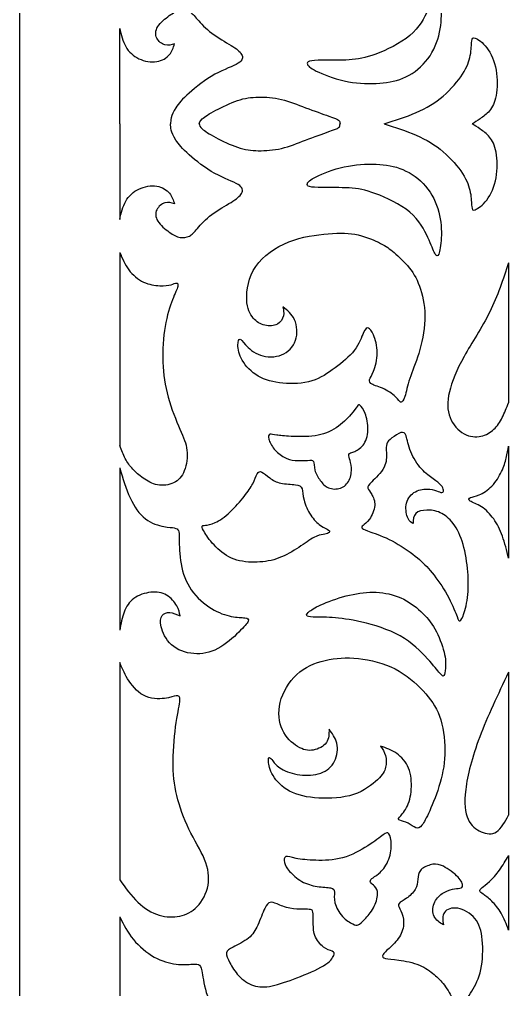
# Model space of a CAD drawing. Header units: millimetres. Extents: x 142 to 455, y 14 to 407.
# Drawn here: x 142.3 to 202.8, y 96.6 to 216.5 of the extents above; entities that cross this region are included whole.
import ezdxf

# ---------------------------------------------------------------- set-up
doc = ezdxf.new("R2010")
doc.units = ezdxf.units.MM
for name, color, linetype in [('Default', 7, 'Continuous'), ('DV1_Layer_1', 7, 'Continuous'), ('Layer_1', 7, 'Continuous')]:
    doc.layers.add(name, color=color, linetype=linetype)

# ---------------------------------------------------------------- blocks, each defined once
blk = doc.blocks.new('SE')
at = {"layer": 'DV1_Layer_1', "color": 7, "linetype": 'Continuous'}
for points, knots in [([(186.4, 212.24), (187.71, 212.73), (189.44, 213.54), (190.62, 214.54), (191.8, 215.54), (192.43, 216.72), (192.85, 217.65), (193.28, 218.58), (193.51, 219.25), (193.7, 219.62), (193.9, 219.98), (194.05, 220.04), (194.2, 219.7), (194.34, 219.37), (194.47, 218.64), (194.51, 217.71), (194.55, 216.78), (194.51, 215.65), (194.21, 214.52), (193.91, 213.38), (193.35, 212.24), (192.58, 211.32), (191.8, 210.4), (190.8, 209.7), (189.76, 209.26), (188.73, 208.83), (187.66, 208.66), (185.23, 208.56), (183.87, 208.63), (182.52, 208.93), (181.17, 209.23), (179.83, 209.76), (179.05, 210.15), (178.26, 210.54), (178.03, 210.8), (177.95, 210.98), (177.87, 211.17), (177.95, 211.28), (178.52, 211.44), (179.02, 211.48), (179.89, 211.49), (180.77, 211.5), (182.03, 211.47), (183.11, 211.53), (184.19, 211.6), (185.09, 211.76), (186.4, 212.24)], [0, 0, 0, 0, 0.058824, 0.058824, 0.058824, 0.117647, 0.117647, 0.117647, 0.176471, 0.176471, 0.176471, 0.235294, 0.235294, 0.235294, 0.294118, 0.294118, 0.294118, 0.352941, 0.352941, 0.352941, 0.411765, 0.411765, 0.411765, 0.470588, 0.470588, 0.470588, 0.529412, 0.529412, 0.588235, 0.588235, 0.588235, 0.647059, 0.647059, 0.647059, 0.705882, 0.705882, 0.705882, 0.764706, 0.764706, 0.823529, 0.823529, 0.823529, 0.882353, 0.882353, 0.882353, 1, 1, 1, 1]), ([(154.75, 215.42), (154.94, 214.63), (155.13, 213.83), (155.87, 212.51), (156.43, 212), (157.12, 211.67), (157.81, 211.34), (158.64, 211.2), (159.32, 211.31), (160.01, 211.41), (160.55, 211.77), (160.9, 212.18), (161.24, 212.58), (161.38, 213.04), (161.52, 213.5), (161.14, 213.38), (160.75, 213.27), (159.95, 213.48), (159.54, 213.81), (159.34, 214.23), (159.14, 214.64), (159.15, 215.14), (159.46, 215.64), (159.77, 216.14), (160.37, 216.64), (161.38, 217.35), (161.8, 217.57), (162.21, 217.65), (162.62, 217.72), (163.04, 217.67), (163.37, 217.49), (163.69, 217.31), (163.94, 217.01), (164.36, 216.53), (164.78, 216.05), (165.38, 215.4), (166.14, 214.82), (166.91, 214.24), (167.84, 213.74), (169.19, 212.9), (169.62, 212.55), (170.02, 211.84), (169.99, 211.47), (169.41, 211.11), (168.82, 210.74), (167.68, 210.38), (166.51, 209.74), (165.35, 209.1), (164.17, 208.17), (163.33, 207.42), (162.49, 206.67), (162.01, 206.11), (161.69, 205.61), (161.36, 205.12), (161.21, 204.7), (161.13, 204.38), (161.05, 204.06), (161.04, 203.84), (161.04, 203.61)], [0, 0, 0, 0, 0.045455, 0.045455, 0.090909, 0.090909, 0.090909, 0.136364, 0.136364, 0.136364, 0.181818, 0.181818, 0.181818, 0.227273, 0.227273, 0.227273, 0.272727, 0.272727, 0.318182, 0.318182, 0.318182, 0.363636, 0.363636, 0.363636, 0.409091, 0.409091, 0.454545, 0.454545, 0.454545, 0.5, 0.5, 0.5, 0.545455, 0.545455, 0.545455, 0.590909, 0.590909, 0.590909, 0.636364, 0.636364, 0.681818, 0.681818, 0.727273, 0.727273, 0.727273, 0.772727, 0.772727, 0.772727, 0.818182, 0.818182, 0.818182, 0.863636, 0.863636, 0.863636, 0.909091, 0.909091, 0.909091, 1, 1, 1, 1]), ([(187.44, 203.61), (188.8, 204.04), (190.16, 204.46), (191.4, 205.01), (192.64, 205.56), (193.77, 206.23), (194.75, 207.06), (195.74, 207.9), (196.58, 208.9), (197.14, 209.77), (197.69, 210.64), (197.97, 211.38), (198.1, 212.08), (198.24, 212.78), (198.24, 213.44), (198.27, 213.83), (198.31, 214.23), (198.38, 214.35), (199.04, 214.1), (199.62, 213.71), (200.14, 213.03), (200.65, 212.34), (201.09, 211.36), (201.29, 210.27), (201.49, 209.18), (201.45, 208), (201.29, 207.12), (201.12, 206.24), (200.84, 205.67), (200.48, 205.24), (200.12, 204.8), (199.69, 204.5), (199.32, 204.25), (198.95, 204), (198.64, 203.81), (198.32, 203.61)], [0, 0, 0, 0, 0.076923, 0.076923, 0.076923, 0.153846, 0.153846, 0.153846, 0.230769, 0.230769, 0.230769, 0.307692, 0.307692, 0.307692, 0.384615, 0.384615, 0.384615, 0.461538, 0.461538, 0.538462, 0.538462, 0.538462, 0.615385, 0.615385, 0.615385, 0.692308, 0.692308, 0.692308, 0.769231, 0.769231, 0.769231, 0.846154, 0.846154, 0.846154, 1, 1, 1, 1]), ([(164.58, 203.61), (164.61, 203.78), (164.64, 203.96), (164.94, 204.23), (165.25, 204.5), (165.84, 204.86), (167.43, 205.72), (168.44, 206.2), (169.33, 206.5), (170.23, 206.8), (171, 206.91), (171.89, 206.92), (172.77, 206.94), (173.78, 206.87), (174.76, 206.64), (175.74, 206.4), (176.71, 206.01), (177.74, 205.61), (178.78, 205.22), (179.88, 204.83), (181.32, 204.32), (181.66, 204.2), (181.82, 204.06), (181.99, 203.93), (181.99, 203.77), (181.99, 203.61)], [0, 0, 0, 0, 0.1, 0.1, 0.1, 0.2, 0.2, 0.3, 0.3, 0.3, 0.4, 0.4, 0.4, 0.5, 0.5, 0.5, 0.6, 0.6, 0.6, 0.7, 0.7, 0.8, 0.8, 0.8, 1, 1, 1, 1]), ([(154.75, 191.8), (154.94, 192.6), (155.13, 193.4), (155.87, 194.71), (156.43, 195.23), (157.12, 195.56), (157.81, 195.88), (158.64, 196.03), (159.32, 195.92), (160.01, 195.81), (160.55, 195.46), (160.9, 195.05), (161.24, 194.64), (161.38, 194.18), (161.52, 193.73), (161.14, 193.84), (160.75, 193.96), (159.95, 193.74), (159.54, 193.41), (159.34, 193), (159.14, 192.59), (159.15, 192.09), (159.46, 191.59), (159.77, 191.09), (160.37, 190.59), (161.38, 189.87), (161.8, 189.66), (162.21, 189.58), (162.62, 189.5), (163.04, 189.56), (163.37, 189.74), (163.69, 189.92), (163.94, 190.22), (164.36, 190.69), (164.78, 191.17), (165.38, 191.83), (166.14, 192.41), (166.91, 192.99), (167.84, 193.49), (169.19, 194.33), (169.62, 194.67), (170.02, 195.38), (169.99, 195.76), (169.41, 196.12), (168.82, 196.48), (167.68, 196.84), (166.51, 197.48), (165.35, 198.13), (164.17, 199.05), (163.33, 199.8), (162.49, 200.55), (162.01, 201.12), (161.69, 201.61), (161.36, 202.1), (161.21, 202.52), (161.13, 202.84), (161.05, 203.16), (161.04, 203.39), (161.04, 203.61)], [0, 0, 0, 0, 0.045455, 0.045455, 0.090909, 0.090909, 0.090909, 0.136364, 0.136364, 0.136364, 0.181818, 0.181818, 0.181818, 0.227273, 0.227273, 0.227273, 0.272727, 0.272727, 0.318182, 0.318182, 0.318182, 0.363636, 0.363636, 0.363636, 0.409091, 0.409091, 0.454545, 0.454545, 0.454545, 0.5, 0.5, 0.5, 0.545455, 0.545455, 0.545455, 0.590909, 0.590909, 0.590909, 0.636364, 0.636364, 0.681818, 0.681818, 0.727273, 0.727273, 0.727273, 0.772727, 0.772727, 0.772727, 0.818182, 0.818182, 0.818182, 0.863636, 0.863636, 0.863636, 0.909091, 0.909091, 0.909091, 1, 1, 1, 1]), ([(164.58, 203.61), (164.61, 203.44), (164.64, 203.27), (164.94, 203), (165.25, 202.73), (165.84, 202.36), (167.43, 201.51), (168.44, 201.02), (169.33, 200.72), (170.23, 200.43), (171, 200.32), (171.89, 200.3), (172.77, 200.28), (173.78, 200.35), (174.76, 200.59), (175.74, 200.82), (176.71, 201.22), (177.74, 201.61), (178.78, 202.01), (179.88, 202.4), (181.32, 202.91), (181.66, 203.02), (181.82, 203.16), (181.99, 203.3), (181.99, 203.45), (181.99, 203.61)], [0, 0, 0, 0, 0.1, 0.1, 0.1, 0.2, 0.2, 0.3, 0.3, 0.3, 0.4, 0.4, 0.4, 0.5, 0.5, 0.5, 0.6, 0.6, 0.6, 0.7, 0.7, 0.8, 0.8, 0.8, 1, 1, 1, 1]), ([(187.44, 203.61), (188.8, 203.19), (190.16, 202.76), (191.4, 202.22), (192.64, 201.67), (193.77, 201), (194.75, 200.16), (195.74, 199.33), (196.58, 198.33), (197.14, 197.46), (197.69, 196.58), (197.97, 195.84), (198.1, 195.14), (198.24, 194.44), (198.24, 193.79), (198.27, 193.39), (198.31, 193), (198.38, 192.87), (199.04, 193.13), (199.62, 193.51), (200.14, 194.2), (200.65, 194.88), (201.09, 195.87), (201.29, 196.96), (201.49, 198.04), (201.45, 199.23), (201.29, 200.1), (201.12, 200.98), (200.84, 201.55), (200.48, 201.99), (200.12, 202.42), (199.69, 202.72), (199.32, 202.97), (198.95, 203.22), (198.64, 203.42), (198.32, 203.61)], [0, 0, 0, 0, 0.076923, 0.076923, 0.076923, 0.153846, 0.153846, 0.153846, 0.230769, 0.230769, 0.230769, 0.307692, 0.307692, 0.307692, 0.384615, 0.384615, 0.384615, 0.461538, 0.461538, 0.538462, 0.538462, 0.538462, 0.615385, 0.615385, 0.615385, 0.692308, 0.692308, 0.692308, 0.769231, 0.769231, 0.769231, 0.846154, 0.846154, 0.846154, 1, 1, 1, 1]), ([(186.4, 194.98), (187.71, 194.5), (189.44, 193.69), (190.62, 192.69), (191.8, 191.69), (192.43, 190.5), (192.85, 189.57), (193.28, 188.64), (193.51, 187.97), (193.7, 187.61), (193.9, 187.25), (194.05, 187.19), (194.2, 187.52), (194.34, 187.86), (194.47, 188.59), (194.51, 189.52), (194.55, 190.44), (194.51, 191.57), (194.21, 192.71), (193.91, 193.84), (193.35, 194.98), (192.58, 195.91), (191.8, 196.83), (190.8, 197.53), (189.76, 197.96), (188.73, 198.4), (187.66, 198.57), (185.23, 198.67), (183.87, 198.6), (182.52, 198.3), (181.17, 198), (179.83, 197.47), (179.05, 197.08), (178.26, 196.68), (178.03, 196.43), (177.95, 196.24), (177.87, 196.06), (177.95, 195.94), (178.52, 195.78), (179.02, 195.74), (179.89, 195.73), (180.77, 195.73), (182.03, 195.76), (183.11, 195.69), (184.19, 195.63), (185.09, 195.47), (186.4, 194.98)], [0, 0, 0, 0, 0.058824, 0.058824, 0.058824, 0.117647, 0.117647, 0.117647, 0.176471, 0.176471, 0.176471, 0.235294, 0.235294, 0.235294, 0.294118, 0.294118, 0.294118, 0.352941, 0.352941, 0.352941, 0.411765, 0.411765, 0.411765, 0.470588, 0.470588, 0.470588, 0.529412, 0.529412, 0.588235, 0.588235, 0.588235, 0.647059, 0.647059, 0.647059, 0.705882, 0.705882, 0.705882, 0.764706, 0.764706, 0.823529, 0.823529, 0.823529, 0.882353, 0.882353, 0.882353, 1, 1, 1, 1]), ([(187.01, 188.84), (186.31, 189.2), (185.31, 189.64), (184.24, 189.88), (183.16, 190.12), (182, 190.14), (180.54, 190.03), (179.07, 189.92), (177.3, 189.66), (175.65, 189.01), (174, 188.36), (172.48, 187.32), (171.58, 185.98), (170.68, 184.65), (170.41, 183.02), (170.45, 181.88), (170.49, 180.73), (170.85, 180.08), (171.26, 179.61), (171.68, 179.13), (172.62, 178.56), (173.82, 178.62), (174.66, 179.06), (174.9, 179.48), (175.08, 180.26), (175, 180.63), (174.93, 181), (175.49, 180.56), (176.05, 180.12), (176.69, 178.68), (176.77, 177.68), (176.5, 176.86), (176.22, 176.04), (175.58, 175.39), (174.76, 175.06), (173.95, 174.74), (172.96, 174.72), (172.15, 175.01), (171.33, 175.29), (170.69, 175.88), (170.3, 176.31), (169.91, 176.73), (169.76, 177.01), (169.63, 177.01), (169.49, 177.01), (169.36, 176.73), (169.36, 176.26), (169.36, 175.78), (169.49, 175.09), (169.91, 174.38), (170.32, 173.66), (171.02, 172.92), (171.88, 172.42), (172.73, 171.92), (173.75, 171.67), (176.09, 171.45), (177.42, 171.49), (178.52, 171.83), (179.62, 172.17), (180.49, 172.79), (181.37, 173.46), (182.26, 174.12), (183.16, 174.82), (183.76, 175.61), (184.36, 176.41), (184.66, 177.29), (185.13, 178.31), (185.47, 178.56), (185.9, 178.05), (186.36, 176.98), (186.6, 176.16), (186.6, 174.46), (186.36, 173.58), (186.14, 173.02), (185.91, 172.47), (185.71, 172.24), (185.65, 172.02), (185.59, 171.79), (185.66, 171.58), (186.41, 171.19), (187.1, 171.02), (188.3, 170.39), (188.81, 169.94), (189.1, 169.63), (189.38, 169.32), (189.44, 169.17), (189.56, 169.19), (189.67, 169.21), (189.84, 169.41), (190.17, 170.42), (190.33, 171.24), (190.91, 173.02), (191.34, 173.99), (192.1, 176.46), (192.43, 177.96), (192.48, 179.37), (192.53, 180.78), (192.3, 182.09), (191.95, 183.16), (191.61, 184.23), (191.15, 185.06), (190.56, 185.81), (189.97, 186.56), (189.24, 187.23), (188.68, 187.71), (188.11, 188.19), (187.71, 188.47), (187.01, 188.84)], [0, 0, 0, 0, 0.02381, 0.02381, 0.02381, 0.047619, 0.047619, 0.047619, 0.071429, 0.071429, 0.071429, 0.095238, 0.095238, 0.095238, 0.119048, 0.119048, 0.119048, 0.142857, 0.142857, 0.142857, 0.166667, 0.190476, 0.190476, 0.214286, 0.214286, 0.238095, 0.238095, 0.238095, 0.261905, 0.261905, 0.285714, 0.285714, 0.285714, 0.309524, 0.309524, 0.309524, 0.333333, 0.333333, 0.333333, 0.357143, 0.357143, 0.357143, 0.380952, 0.380952, 0.380952, 0.404762, 0.404762, 0.404762, 0.428571, 0.428571, 0.428571, 0.452381, 0.452381, 0.452381, 0.47619, 0.47619, 0.5, 0.5, 0.5, 0.52381, 0.52381, 0.52381, 0.547619, 0.547619, 0.547619, 0.571429, 0.571429, 0.595238, 0.619048, 0.619048, 0.642857, 0.642857, 0.666667, 0.666667, 0.666667, 0.690476, 0.690476, 0.690476, 0.714286, 0.714286, 0.738095, 0.738095, 0.761905, 0.761905, 0.761905, 0.785714, 0.785714, 0.785714, 0.809524, 0.809524, 0.833333, 0.833333, 0.857143, 0.857143, 0.880952, 0.880952, 0.880952, 0.904762, 0.904762, 0.904762, 0.928571, 0.928571, 0.928571, 0.952381, 0.952381, 0.952381, 1, 1, 1, 1]), ([(154.75, 187.73), (155.07, 186.97), (155.38, 186.22), (155.87, 185.57), (156.35, 184.92), (157.01, 184.37), (157.7, 184.05), (158.38, 183.73), (159.1, 183.63), (159.7, 183.61), (160.3, 183.59), (160.78, 183.65), (161.11, 183.73), (161.44, 183.82), (161.61, 183.93), (161.89, 183.93), (162.01, 183.82), (161.93, 183.5), (161.85, 183.19), (161.58, 182.68), (160.95, 181.05), (160.6, 179.93), (160.14, 177.23), (160.04, 175.65), (160.09, 174.15), (160.14, 172.65), (160.34, 171.24), (161.14, 168.38), (161.74, 166.94), (162.19, 165.87), (162.65, 164.8), (162.97, 164.1), (163.06, 163.26), (163.15, 162.43), (163.02, 161.46), (162.74, 160.73), (162.45, 160), (162.01, 159.51), (161.42, 159.23), (160.82, 158.94), (160.08, 158.86), (159.42, 158.98), (158.75, 159.11), (158.17, 159.46), (157.15, 160.17), (156.73, 160.54), (156, 161.33), (155.7, 161.74), (155.44, 162.23), (155.18, 162.71), (154.97, 163.27), (154.75, 163.83)], [0, 0, 0, 0, 0.05, 0.05, 0.05, 0.1, 0.1, 0.1, 0.15, 0.15, 0.15, 0.2, 0.2, 0.2, 0.25, 0.25, 0.3, 0.3, 0.3, 0.35, 0.35, 0.4, 0.4, 0.45, 0.45, 0.45, 0.5, 0.5, 0.55, 0.55, 0.55, 0.6, 0.6, 0.6, 0.65, 0.65, 0.65, 0.7, 0.7, 0.7, 0.75, 0.75, 0.75, 0.8, 0.8, 0.85, 0.85, 0.9, 0.9, 0.9, 1, 1, 1, 1]), ([(202.83, 186.45), (202.16, 184.39), (201.48, 182.33), (199.54, 178.41), (198.27, 176.53), (197.33, 174.86), (196.4, 173.19), (195.8, 171.72), (195.51, 170.47), (195.22, 169.22), (195.25, 168.2), (195.6, 167.31), (195.95, 166.42), (196.62, 165.68), (197.33, 165.29), (198.04, 164.9), (198.78, 164.85), (199.42, 164.99), (200.05, 165.13), (200.58, 165.44), (201.01, 165.85), (201.44, 166.25), (201.76, 166.75), (202.05, 167.32), (202.34, 167.88), (202.59, 168.51), (202.83, 169.14)], [0, 0, 0, 0, 0.1, 0.1, 0.2, 0.2, 0.2, 0.3, 0.3, 0.3, 0.4, 0.4, 0.4, 0.5, 0.5, 0.5, 0.6, 0.6, 0.6, 0.7, 0.7, 0.7, 0.8, 0.8, 0.8, 1, 1, 1, 1]), ([(175.93, 164.98), (176.76, 164.94), (177.9, 164.9), (179.9, 165.2), (181.62, 165.88), (183.54, 167.81), (183.97, 168.5), (184.26, 168.88), (184.33, 168.92), (184.64, 168.67), (184.89, 168.37), (185.09, 167.82), (185.3, 167.28), (185.47, 166.5), (185.44, 165.76), (185.41, 165.03), (185.19, 164.34), (184.84, 163.88), (184.49, 163.43), (184.01, 163.2), (183.69, 163.07), (183.36, 162.94), (183.17, 162.91), (183.1, 162.8), (183.03, 162.68), (183.07, 162.48), (183.16, 162.21), (183.24, 161.93), (183.37, 161.57), (183.4, 161.1), (183.43, 160.63), (183.36, 160.04), (183.13, 159.57), (182.9, 159.1), (182.52, 158.74), (182.04, 158.58), (181.57, 158.41), (181.02, 158.44), (180.58, 158.62), (180.14, 158.8), (179.83, 159.13), (179.55, 159.52), (179.26, 159.91), (179, 160.37), (178.77, 161.26), (178.8, 161.68), (178.7, 161.88), (178.6, 162.07), (178.37, 162.03), (177.97, 162), (177.56, 161.97), (176.97, 161.96), (176.46, 162), (175.95, 162.05), (175.5, 162.17), (175.07, 162.4), (174.63, 162.64), (174.2, 163), (173.86, 163.41), (173.52, 163.83), (173.26, 164.3), (173.08, 164.97), (173.15, 165.17), (173.32, 165.23), (173.49, 165.28), (173.76, 165.2), (174.16, 165.13), (174.56, 165.07), (175.09, 165.03), (175.93, 164.98)], [0, 0, 0, 0, 0.037037, 0.037037, 0.074074, 0.111111, 0.148148, 0.148148, 0.185185, 0.185185, 0.222222, 0.222222, 0.222222, 0.259259, 0.259259, 0.259259, 0.296296, 0.296296, 0.296296, 0.333333, 0.333333, 0.333333, 0.37037, 0.37037, 0.37037, 0.407407, 0.407407, 0.407407, 0.444444, 0.444444, 0.444444, 0.481481, 0.481481, 0.481481, 0.518519, 0.518519, 0.518519, 0.555556, 0.555556, 0.555556, 0.592593, 0.592593, 0.592593, 0.62963, 0.62963, 0.666667, 0.666667, 0.666667, 0.703704, 0.703704, 0.703704, 0.740741, 0.740741, 0.740741, 0.777778, 0.777778, 0.777778, 0.814815, 0.814815, 0.814815, 0.851852, 0.851852, 0.888889, 0.888889, 0.888889, 0.925926, 0.925926, 0.925926, 1, 1, 1, 1]), ([(191.28, 150.17), (190.5, 150.77), (189.44, 151.52), (188.43, 152.05), (187.41, 152.59), (186.44, 152.92), (185.19, 153.36), (184.9, 153.47), (184.64, 153.7), (184.67, 153.82), (184.84, 153.97), (185.01, 154.12), (185.33, 154.3), (185.64, 154.74), (185.94, 155.17), (186.24, 155.86), (186.33, 157), (186.11, 157.46), (185.91, 157.8), (185.7, 158.14), (185.5, 158.37), (185.45, 158.57), (185.4, 158.77), (185.5, 158.94), (186.34, 159.8), (187.09, 160.48), (187.43, 161.15), (187.78, 161.81), (187.7, 163.1), (187.7, 163.78), (187.79, 164.05), (187.88, 164.33), (188.07, 164.53), (188.4, 164.78), (188.73, 165.03), (189.67, 165.63), (190.01, 165.45), (190.3, 164.61), (190.41, 163.85), (190.73, 163.08), (191.04, 162.31), (191.55, 161.53), (192.58, 160.38), (193.1, 160.03), (193.52, 159.72), (193.94, 159.41), (194.27, 159.16), (194.68, 158.7), (194.77, 158.5), (194.78, 158.34), (194.8, 158.17), (194.74, 158.04), (194.59, 158.04), (194.44, 158.03), (194.2, 158.14), (193.9, 158.25), (193.6, 158.36), (193.24, 158.46), (192.75, 158.46), (192.25, 158.46), (191.63, 158.36), (191.13, 158.02), (190.64, 157.69), (190.28, 157.11), (190.07, 155.89), (190.21, 155.23), (190.4, 154.84), (190.58, 154.44), (190.81, 154.32), (191.04, 154.19), (191.05, 154.67), (191.07, 155.16), (191.35, 155.45), (191.63, 155.74), (192.17, 155.84), (192.71, 155.86), (193.25, 155.87), (193.8, 155.8), (194.36, 155.54), (194.92, 155.29), (195.51, 154.84), (196, 154.19), (196.5, 153.53), (196.9, 152.66), (197.2, 151.62), (197.5, 150.57), (197.7, 149.36), (197.79, 148.22), (197.88, 147.08), (197.87, 146), (197.62, 144.09), (197.4, 143.25), (197.2, 142.76), (197.01, 142.26), (196.85, 142.12), (196.74, 142.18), (196.62, 142.23), (196.55, 142.49), (196.3, 143.13), (196.04, 143.76), (195.6, 144.78), (194.45, 146.73), (193.75, 147.68), (193.15, 148.38), (192.55, 149.09), (192.05, 149.56), (191.28, 150.17)], [0, 0, 0, 0, 0.02439, 0.02439, 0.02439, 0.04878, 0.04878, 0.073171, 0.073171, 0.097561, 0.097561, 0.097561, 0.121951, 0.121951, 0.121951, 0.146341, 0.146341, 0.170732, 0.170732, 0.170732, 0.195122, 0.195122, 0.195122, 0.219512, 0.219512, 0.243902, 0.243902, 0.243902, 0.268293, 0.292683, 0.292683, 0.292683, 0.317073, 0.317073, 0.317073, 0.341463, 0.365854, 0.365854, 0.390244, 0.390244, 0.390244, 0.414634, 0.414634, 0.439024, 0.439024, 0.439024, 0.463415, 0.463415, 0.487805, 0.487805, 0.487805, 0.512195, 0.512195, 0.512195, 0.536585, 0.536585, 0.536585, 0.560976, 0.560976, 0.560976, 0.585366, 0.585366, 0.585366, 0.609756, 0.609756, 0.634146, 0.634146, 0.634146, 0.658537, 0.658537, 0.658537, 0.682927, 0.682927, 0.682927, 0.707317, 0.707317, 0.707317, 0.731707, 0.731707, 0.731707, 0.756098, 0.756098, 0.756098, 0.780488, 0.780488, 0.780488, 0.804878, 0.804878, 0.804878, 0.829268, 0.829268, 0.853659, 0.853659, 0.853659, 0.878049, 0.878049, 0.878049, 0.902439, 0.902439, 0.902439, 0.926829, 0.926829, 0.95122, 0.95122, 0.95122, 1, 1, 1, 1]), ([(202.83, 149.9), (202.6, 150.86), (202.37, 151.82), (202.07, 152.64), (201.78, 153.46), (201.42, 154.14), (200.99, 154.76), (200.55, 155.37), (200.04, 155.91), (198.94, 156.63), (197.77, 156.97), (197.91, 157.31), (198.35, 157.51), (198.72, 157.54), (199.68, 157.94), (200.27, 158.31), (201.26, 159.36), (201.68, 160.03), (202.25, 161.24), (202.41, 161.78), (202.53, 162.3), (202.65, 162.81), (202.74, 163.3), (202.83, 163.78)], [0, 0, 0, 0, 0.090909, 0.090909, 0.090909, 0.181818, 0.181818, 0.181818, 0.272727, 0.272727, 0.363636, 0.454545, 0.454545, 0.545455, 0.545455, 0.636364, 0.636364, 0.727273, 0.727273, 0.818182, 0.818182, 0.818182, 1, 1, 1, 1]), ([(154.75, 161.08), (155.14, 159.78), (155.53, 158.48), (156.54, 156.27), (157.17, 155.36), (157.93, 154.78), (158.68, 154.2), (159.57, 153.96), (160.84, 153.72), (161.22, 153.72), (161.78, 153.6), (161.95, 153.49), (162.03, 153.32), (162.11, 153.14), (162.09, 152.92), (162.1, 152.22), (162.11, 151.52), (162.14, 150.35), (162.34, 149.2), (162.55, 148.06), (162.94, 146.95), (164.27, 145.03), (165.21, 144.23), (166.99, 143.15), (167.84, 142.86), (169.26, 142.58), (169.85, 142.58), (170.59, 142.49), (170.75, 142.41), (170.52, 141.86), (170.13, 141.41), (168.81, 140.11), (167.86, 139.26), (166.89, 138.74), (165.92, 138.22), (164.92, 138.02), (163.91, 138.11), (162.89, 138.19), (161.87, 138.56), (161.15, 139.21), (160.44, 139.85), (160.04, 140.76), (159.87, 141.43), (159.71, 142.11), (159.78, 142.53), (160.2, 143.09), (160.54, 143.22), (160.93, 143.19), (161.32, 143.16), (161.77, 142.98), (162.21, 142.79), (162.14, 143.18), (162.07, 143.56), (161.81, 144.03), (161.55, 144.49), (161.11, 145.03), (160.55, 145.35), (160, 145.68), (159.32, 145.78), (158.6, 145.7), (157.87, 145.62), (157.08, 145.36), (156.5, 144.94), (155.93, 144.52), (155.55, 143.93), (155.3, 143.26), (155.04, 142.58), (154.9, 141.81), (154.75, 141.03)], [0, 0, 0, 0, 0.037037, 0.037037, 0.074074, 0.074074, 0.074074, 0.111111, 0.111111, 0.148148, 0.148148, 0.185185, 0.185185, 0.185185, 0.222222, 0.222222, 0.222222, 0.259259, 0.259259, 0.259259, 0.296296, 0.296296, 0.333333, 0.333333, 0.37037, 0.37037, 0.407407, 0.407407, 0.444444, 0.444444, 0.481481, 0.481481, 0.518519, 0.518519, 0.518519, 0.555556, 0.555556, 0.555556, 0.592593, 0.592593, 0.592593, 0.62963, 0.62963, 0.62963, 0.666667, 0.666667, 0.703704, 0.703704, 0.703704, 0.740741, 0.740741, 0.740741, 0.777778, 0.777778, 0.777778, 0.814815, 0.814815, 0.814815, 0.851852, 0.851852, 0.851852, 0.888889, 0.888889, 0.888889, 0.925926, 0.925926, 0.925926, 1, 1, 1, 1]), ([(170.15, 157.56), (169.66, 156.96), (169.02, 156.21), (168.38, 155.61), (167.74, 155.02), (167.09, 154.56), (166.04, 154.06), (165.62, 154.02), (165.35, 153.99), (165.08, 153.96), (164.95, 153.94), (164.91, 153.7), (164.99, 153.47), (165.55, 152.59), (166.02, 151.93), (167.25, 150.7), (168.01, 150.13), (168.89, 149.8), (169.78, 149.47), (170.79, 149.39), (172.69, 149.46), (173.58, 149.62), (175.3, 150.27), (176.15, 150.77), (177.63, 151.74), (178.27, 152.22), (178.77, 152.48), (179.26, 152.74), (179.6, 152.8), (179.89, 152.85), (180.19, 152.9), (180.43, 152.94), (180.72, 153.12), (180.76, 153.24), (180.58, 153.38), (180.4, 153.52), (180, 153.66), (179.59, 153.95), (179.17, 154.24), (178.75, 154.69), (178.37, 155.25), (178, 155.81), (177.69, 156.5), (177.39, 157.69), (177.4, 158.19), (177.19, 158.81), (176.96, 158.94), (175.99, 159.07), (175.25, 159.07), (174.67, 159.19), (174.09, 159.31), (173.68, 159.56), (173.3, 159.83), (172.92, 160.11), (172.23, 160.74), (171.89, 160.63), (171.73, 160.36), (171.58, 160.08), (171.43, 159.6), (171.2, 159.12), (170.96, 158.64), (170.63, 158.17), (170.15, 157.56)], [0, 0, 0, 0, 0.038462, 0.038462, 0.038462, 0.076923, 0.076923, 0.115385, 0.115385, 0.115385, 0.153846, 0.153846, 0.192308, 0.192308, 0.230769, 0.230769, 0.269231, 0.269231, 0.269231, 0.307692, 0.307692, 0.346154, 0.346154, 0.384615, 0.384615, 0.423077, 0.423077, 0.423077, 0.461538, 0.461538, 0.461538, 0.5, 0.5, 0.538462, 0.538462, 0.538462, 0.576923, 0.576923, 0.576923, 0.615385, 0.615385, 0.615385, 0.653846, 0.653846, 0.692308, 0.692308, 0.730769, 0.730769, 0.769231, 0.769231, 0.769231, 0.807692, 0.807692, 0.807692, 0.846154, 0.884615, 0.884615, 0.884615, 0.923077, 0.923077, 0.923077, 1, 1, 1, 1]), ([(184.68, 142.01), (186.16, 141.66), (187.96, 141.13), (189.42, 140.31), (190.88, 139.48), (192.01, 138.35), (192.8, 137.49), (193.6, 136.62), (194.05, 136.02), (194.62, 135.35), (194.74, 135.28), (194.83, 135.4), (194.92, 135.52), (195, 135.84), (195.03, 136.32), (195.07, 136.79), (195.07, 137.44), (194.64, 139.18), (194.21, 140.28), (193.72, 141.16), (193.23, 142.03), (192.67, 142.69), (191.98, 143.33), (191.28, 143.96), (190.46, 144.58), (188.58, 145.42), (187.54, 145.65), (186.48, 145.7), (185.41, 145.75), (184.33, 145.62), (182.03, 145.08), (180.82, 144.66), (179.07, 143.92), (178.55, 143.59), (177.92, 143.11), (177.82, 142.95), (177.87, 142.83), (177.93, 142.72), (178.15, 142.65), (179.2, 142.61), (180.05, 142.63), (181.04, 142.57), (182.04, 142.51), (183.2, 142.35), (184.68, 142.01)], [0, 0, 0, 0, 0.055556, 0.055556, 0.055556, 0.111111, 0.111111, 0.111111, 0.166667, 0.166667, 0.222222, 0.222222, 0.222222, 0.277778, 0.277778, 0.277778, 0.333333, 0.333333, 0.388889, 0.388889, 0.388889, 0.444444, 0.444444, 0.444444, 0.5, 0.5, 0.555556, 0.555556, 0.555556, 0.611111, 0.611111, 0.666667, 0.666667, 0.722222, 0.722222, 0.777778, 0.777778, 0.777778, 0.833333, 0.833333, 0.888889, 0.888889, 0.888889, 1, 1, 1, 1]), ([(154.75, 110.14), (155.47, 109.14), (156.18, 108.14), (157, 107.37), (157.81, 106.59), (158.73, 106.05), (159.62, 105.78), (160.51, 105.5), (162.22, 105.5), (164.45, 106.54), (165.49, 108.48), (165.67, 109.48), (165.86, 110.48), (165.71, 111.52), (165.24, 112.66), (164.77, 113.8), (163.17, 116.32), (162.14, 119.19), (161.81, 120.56), (161.48, 121.93), (161.34, 123.25), (161.35, 124.82), (161.36, 126.4), (161.54, 128.23), (161.74, 129.59), (161.94, 130.95), (162.17, 131.84), (162.19, 132.34), (162.22, 132.84), (162.05, 132.95), (161.75, 132.91), (161.45, 132.87), (161.02, 132.67), (160.29, 132.58), (159.56, 132.49), (158.53, 132.52), (157.69, 132.97), (156.84, 133.41), (156.18, 134.27), (155.73, 135.01), (155.27, 135.76), (155.01, 136.39), (154.75, 137.02)], [0, 0, 0, 0, 0.058824, 0.058824, 0.058824, 0.117647, 0.117647, 0.117647, 0.176471, 0.235294, 0.294118, 0.294118, 0.294118, 0.352941, 0.352941, 0.352941, 0.411765, 0.470588, 0.470588, 0.470588, 0.529412, 0.529412, 0.529412, 0.588235, 0.588235, 0.588235, 0.647059, 0.647059, 0.647059, 0.705882, 0.705882, 0.705882, 0.764706, 0.764706, 0.764706, 0.823529, 0.823529, 0.823529, 0.882353, 0.882353, 0.882353, 1, 1, 1, 1]), ([(192.26, 133.51), (191.35, 134.48), (190.21, 135.51), (188.81, 136.22), (187.41, 136.94), (185.76, 137.34), (184.26, 137.5), (182.77, 137.66), (181.44, 137.59), (178.87, 136.98), (177.63, 136.44), (176.64, 135.52), (175.65, 134.61), (174.9, 133.32), (174.6, 132.08), (174.29, 130.84), (174.42, 129.64), (174.86, 128.69), (175.3, 127.74), (176.06, 127.04), (176.75, 126.63), (177.43, 126.21), (178.05, 126.08), (179.32, 126.3), (179.97, 126.64), (180.3, 127.11), (180.63, 127.58), (180.63, 128.18), (180.63, 128.78), (181.03, 128.25), (181.43, 127.73), (181.59, 127.03), (181.74, 126.34), (181.66, 125.48), (180.97, 124.13), (180.37, 123.63), (179.6, 123.35), (178.83, 123.07), (177.89, 123.01), (177.01, 123.13), (176.13, 123.24), (175.32, 123.53), (174.2, 124.2), (173.9, 124.58), (173.69, 124.85), (173.48, 125.11), (173.35, 125.26), (173.25, 125.27), (173.16, 125.28), (173.1, 125.17), (173.14, 124.78), (173.18, 124.4), (173.3, 123.74), (174.12, 122.34), (174.8, 121.6), (175.76, 121.1), (176.72, 120.6), (177.95, 120.34), (180.76, 120.17), (182.34, 120.26), (183.66, 120.69), (184.97, 121.13), (186.01, 121.91), (187.28, 123.14), (187.51, 123.58), (187.63, 124.06), (187.74, 124.54), (187.74, 125.06), (187.5, 125.94), (187.26, 126.31), (187.01, 126.68), (187.7, 126.44), (188.38, 126.2), (189, 125.77), (189.61, 125.34), (190.16, 124.73), (190.47, 123.95), (190.78, 123.17), (190.95, 121.29), (190.53, 119.66), (190.22, 119.07), (189.91, 118.47), (189.51, 118.1), (189.33, 117.88), (189.14, 117.66), (189.17, 117.59), (189.61, 117.43), (190.03, 117.34), (190.77, 116.97), (191.1, 116.69), (191.64, 116.49), (192.07, 116.66), (192.67, 117.77), (193.48, 119.6), (194, 120.87), (194.37, 122.16), (194.74, 123.44), (194.97, 124.74), (194.97, 127.6), (194.74, 129.15), (194.29, 130.39), (193.84, 131.62), (193.17, 132.54), (192.26, 133.51)], [0, 0, 0, 0, 0.02439, 0.02439, 0.02439, 0.04878, 0.04878, 0.04878, 0.073171, 0.073171, 0.097561, 0.097561, 0.097561, 0.121951, 0.121951, 0.121951, 0.146341, 0.146341, 0.146341, 0.170732, 0.170732, 0.170732, 0.195122, 0.195122, 0.219512, 0.219512, 0.219512, 0.243902, 0.243902, 0.243902, 0.268293, 0.268293, 0.268293, 0.292683, 0.292683, 0.317073, 0.317073, 0.317073, 0.341463, 0.341463, 0.341463, 0.365854, 0.365854, 0.390244, 0.390244, 0.390244, 0.414634, 0.414634, 0.414634, 0.439024, 0.439024, 0.439024, 0.463415, 0.463415, 0.487805, 0.487805, 0.487805, 0.512195, 0.512195, 0.536585, 0.536585, 0.536585, 0.560976, 0.560976, 0.585366, 0.585366, 0.585366, 0.609756, 0.609756, 0.634146, 0.634146, 0.634146, 0.658537, 0.658537, 0.658537, 0.682927, 0.682927, 0.682927, 0.707317, 0.731707, 0.731707, 0.731707, 0.756098, 0.756098, 0.756098, 0.780488, 0.780488, 0.804878, 0.804878, 0.829268, 0.829268, 0.853659, 0.878049, 0.878049, 0.902439, 0.902439, 0.902439, 0.926829, 0.926829, 0.95122, 0.95122, 0.95122, 1, 1, 1, 1]), ([(202.83, 135.81), (201.52, 133.07), (200.2, 130.32), (199.26, 127.81), (198.31, 125.31), (197.74, 123.05), (197.53, 121.33), (197.31, 119.61), (197.45, 118.44), (197.83, 117.63), (198.2, 116.81), (198.8, 116.35), (199.44, 116.08), (200.09, 115.81), (200.77, 115.72), (201.35, 116.09), (201.92, 116.47), (202.38, 117.3), (202.83, 118.13)], [0, 0, 0, 0, 0.142857, 0.142857, 0.142857, 0.285714, 0.285714, 0.285714, 0.428571, 0.428571, 0.428571, 0.571429, 0.571429, 0.571429, 0.714286, 0.714286, 0.714286, 1, 1, 1, 1]), ([(179, 112.56), (180, 112.53), (181.17, 112.56), (182.31, 112.87), (183.44, 113.19), (184.54, 113.79), (186.29, 114.9), (186.93, 115.42), (187.73, 116), (187.88, 116.07), (188.03, 115.85), (188.18, 115.63), (188.33, 115.12), (188.33, 114.48), (188.34, 113.85), (188.21, 113.09), (187.63, 111.79), (187.17, 111.25), (186.79, 110.91), (186.4, 110.58), (186.09, 110.45), (185.91, 110.3), (185.73, 110.16), (185.69, 110), (185.77, 109.85), (185.86, 109.7), (186.07, 109.56), (186.27, 109.35), (186.47, 109.13), (186.66, 108.85), (186.64, 108.38), (186.63, 107.91), (186.41, 107.25), (186.11, 106.68), (185.8, 106.11), (185.4, 105.62), (184.73, 104.91), (184.46, 104.68), (184.25, 104.59), (184.04, 104.49), (183.9, 104.54), (183.57, 104.7), (183.24, 104.86), (182.72, 105.15), (182.29, 105.62), (181.85, 106.09), (181.5, 106.75), (181.36, 107.31), (181.23, 107.86), (181.31, 108.32), (181.31, 108.62), (181.3, 108.92), (181.2, 109.06), (180.83, 109.14), (180.46, 109.22), (179.82, 109.23), (179.17, 109.33), (178.52, 109.43), (177.86, 109.62), (177.26, 109.95), (176.66, 110.29), (176.12, 110.78), (175.75, 111.19), (175.39, 111.6), (175.2, 111.95), (175.13, 112.28), (175.05, 112.62), (175.08, 112.95), (175.52, 113.1), (175.93, 112.93), (176.55, 112.8), (177.17, 112.67), (178, 112.59), (179, 112.56)], [0, 0, 0, 0, 0.037037, 0.037037, 0.037037, 0.074074, 0.074074, 0.111111, 0.111111, 0.148148, 0.148148, 0.148148, 0.185185, 0.185185, 0.185185, 0.222222, 0.222222, 0.259259, 0.259259, 0.259259, 0.296296, 0.296296, 0.296296, 0.333333, 0.333333, 0.333333, 0.37037, 0.37037, 0.37037, 0.407407, 0.407407, 0.407407, 0.444444, 0.444444, 0.444444, 0.481481, 0.481481, 0.518519, 0.518519, 0.518519, 0.555556, 0.555556, 0.555556, 0.592593, 0.592593, 0.592593, 0.62963, 0.62963, 0.62963, 0.666667, 0.666667, 0.666667, 0.703704, 0.703704, 0.703704, 0.740741, 0.740741, 0.740741, 0.777778, 0.777778, 0.777778, 0.814815, 0.814815, 0.814815, 0.851852, 0.851852, 0.851852, 0.888889, 0.888889, 0.925926, 0.925926, 0.925926, 1, 1, 1, 1]), ([(202.83, 103.94), (202.56, 104.66), (202.28, 105.39), (201.58, 106.62), (201.15, 107.12), (200.34, 107.91), (199.95, 108.19), (199.44, 108.55), (199.31, 108.62), (199.27, 108.85), (199.35, 109), (199.77, 109.38), (200.09, 109.59), (200.48, 109.95), (200.87, 110.3), (201.31, 110.8), (201.71, 111.36), (202.11, 111.92), (202.47, 112.53), (202.83, 113.15)], [0, 0, 0, 0, 0.111111, 0.111111, 0.222222, 0.222222, 0.333333, 0.333333, 0.444444, 0.444444, 0.555556, 0.555556, 0.666667, 0.666667, 0.666667, 0.777778, 0.777778, 0.777778, 1, 1, 1, 1]), ([(193.62, 98.44), (193.14, 98.84), (192.58, 99.27), (191.8, 99.59), (191.03, 99.91), (190.03, 100.12), (189.26, 100.23), (188.48, 100.34), (187.94, 100.34), (187.29, 100.49), (187.17, 100.65), (187.33, 100.92), (187.5, 101.18), (187.94, 101.55), (188.39, 101.99), (188.84, 102.42), (189.3, 102.92), (189.56, 103.5), (189.83, 104.08), (189.9, 104.74), (189.83, 105.28), (189.76, 105.82), (189.54, 106.25), (189.39, 106.56), (189.24, 106.86), (189.16, 107.05), (189.3, 107.23), (189.44, 107.41), (189.81, 107.58), (190.21, 107.86), (190.61, 108.15), (191.04, 108.55), (191.28, 108.96), (191.53, 109.38), (191.58, 109.8), (191.65, 110.62), (191.67, 111), (191.93, 111.31), (192.18, 111.62), (192.68, 111.85), (193.13, 111.98), (193.57, 112.12), (193.95, 112.16), (194.54, 111.92), (195.12, 111.68), (195.91, 111.15), (196.41, 110.66), (196.91, 110.18), (197.12, 109.73), (197.15, 109.48), (197.18, 109.22), (197.02, 109.15), (196.57, 109.08), (196.27, 109.08), (195.51, 108.9), (195.05, 108.73), (194.21, 108.15), (193.83, 107.73), (193.63, 107.22), (193.43, 106.71), (193.41, 106.09), (193.63, 105.63), (193.85, 105.18), (194.31, 104.88), (194.77, 104.58), (194.7, 105.15), (194.62, 105.72), (195.18, 106.52), (195.81, 106.75), (196.55, 106.63), (197.28, 106.51), (198.12, 106.03), (199.22, 104.71), (199.48, 103.85), (199.69, 101.59), (199.65, 100.19), (199.41, 99.07), (199.17, 97.95), (198.72, 97.11), (198.28, 96.38), (197.84, 95.65), (197.4, 95.04), (197.12, 94.7), (196.84, 94.37), (196.72, 94.31), (196.58, 94.43), (196.44, 94.55), (196.27, 94.85), (195.98, 95.36), (195.7, 95.87), (195.3, 96.58), (194.9, 97.12), (194.5, 97.67), (194.1, 98.04), (193.62, 98.44)], [0, 0, 0, 0, 0.028571, 0.028571, 0.028571, 0.057143, 0.057143, 0.057143, 0.085714, 0.085714, 0.114286, 0.114286, 0.114286, 0.142857, 0.142857, 0.142857, 0.171429, 0.171429, 0.171429, 0.2, 0.2, 0.2, 0.228571, 0.228571, 0.228571, 0.257143, 0.257143, 0.257143, 0.285714, 0.285714, 0.285714, 0.314286, 0.314286, 0.314286, 0.342857, 0.342857, 0.371429, 0.371429, 0.371429, 0.4, 0.4, 0.4, 0.428571, 0.428571, 0.428571, 0.457143, 0.457143, 0.457143, 0.485714, 0.485714, 0.485714, 0.514286, 0.514286, 0.542857, 0.542857, 0.571429, 0.571429, 0.6, 0.6, 0.6, 0.628571, 0.628571, 0.628571, 0.657143, 0.657143, 0.657143, 0.685714, 0.685714, 0.714286, 0.714286, 0.714286, 0.742857, 0.742857, 0.771429, 0.771429, 0.8, 0.8, 0.8, 0.828571, 0.828571, 0.828571, 0.857143, 0.857143, 0.857143, 0.885714, 0.885714, 0.885714, 0.914286, 0.914286, 0.914286, 0.942857, 0.942857, 0.942857, 1, 1, 1, 1]), ([(176.66, 98.03), (175.49, 97.58), (174.46, 97.22), (172.71, 96.85), (171.98, 96.84), (171.29, 97.07), (170.61, 97.3), (169.96, 97.77), (169.47, 98.29), (168.98, 98.81), (168.64, 99.38), (168.37, 99.89), (168.11, 100.39), (167.92, 100.84), (167.96, 101.13), (167.99, 101.42), (168.25, 101.57), (169.32, 102.11), (170.13, 102.51), (171.23, 103.39), (171.52, 103.88), (171.82, 104.55), (172.12, 105.22), (172.43, 106.08), (172.69, 106.6), (172.95, 107.12), (173.15, 107.31), (173.36, 107.36), (173.58, 107.41), (173.8, 107.32), (174.21, 107.16), (174.62, 106.99), (175.2, 106.75), (176.39, 106.51), (176.99, 106.51), (177.87, 106.51), (178.16, 106.51), (178.34, 106.48), (178.52, 106.45), (178.59, 106.39), (178.63, 106.15), (178.67, 105.91), (178.7, 105.05), (178.67, 103.85), (178.88, 103.28), (179.09, 102.71), (179.52, 102.16), (179.94, 101.84), (180.36, 101.52), (180.77, 101.42), (181.02, 101.31), (181.26, 101.19), (181.33, 101.07), (181.21, 100.77), (181.09, 100.48), (180.77, 100.02), (179.96, 99.52), (179.15, 99.02), (177.83, 98.48), (176.66, 98.03)], [0, 0, 0, 0, 0.043478, 0.043478, 0.086957, 0.086957, 0.086957, 0.130435, 0.130435, 0.130435, 0.173913, 0.173913, 0.173913, 0.217391, 0.217391, 0.217391, 0.26087, 0.26087, 0.304348, 0.304348, 0.347826, 0.347826, 0.347826, 0.391304, 0.391304, 0.391304, 0.434783, 0.434783, 0.434783, 0.478261, 0.478261, 0.478261, 0.521739, 0.521739, 0.565217, 0.565217, 0.608696, 0.608696, 0.608696, 0.652174, 0.652174, 0.652174, 0.695652, 0.73913, 0.73913, 0.73913, 0.782609, 0.782609, 0.782609, 0.826087, 0.826087, 0.826087, 0.869565, 0.869565, 0.869565, 0.913043, 0.913043, 0.913043, 1, 1, 1, 1]), ([(154.75, 105.56), (155.24, 104.61), (155.73, 103.65), (157.15, 101.91), (158.1, 101.12), (159.03, 100.6), (159.97, 100.08), (160.9, 99.82), (161.72, 99.72), (162.54, 99.62), (163.25, 99.68), (163.73, 99.71), (164.21, 99.74), (164.45, 99.74), (164.78, 99.44), (164.87, 99.14), (164.99, 98.4), (165.12, 97.67), (165.29, 96.5), (165.76, 95.36), (166.24, 94.23), (167.01, 93.13), (168.94, 91.65), (170.09, 91.28), (170.98, 91.03), (171.86, 90.77), (172.48, 90.63), (172.86, 90.55), (173.25, 90.47), (173.4, 90.46), (173.47, 90.32), (173.53, 90.18), (173.5, 89.93), (173.12, 89.48), (172.73, 89.03), (171.99, 88.38), (170.89, 87.66), (169.79, 86.94), (168.34, 86.14), (167.09, 85.69), (165.84, 85.24), (164.79, 85.14), (163.91, 85.24), (163.02, 85.33), (162.29, 85.61), (160.97, 86.7), (160.37, 87.5), (160.02, 88.18), (159.68, 88.87), (159.6, 89.44), (159.88, 90.41), (160.25, 90.81), (160.68, 90.89), (161.11, 90.97), (161.6, 90.73), (162.08, 90.48), (161.77, 91.07), (161.45, 91.65), (160.94, 92.15), (160.42, 92.64), (159.71, 93.04), (158.91, 93), (158.11, 92.97), (157.23, 92.5), (156.58, 91.95), (155.94, 91.41), (155.54, 90.8), (155.28, 90.16), (155.01, 89.51), (154.88, 88.84), (154.75, 88.17)], [0, 0, 0, 0, 0.038462, 0.038462, 0.076923, 0.076923, 0.076923, 0.115385, 0.115385, 0.115385, 0.153846, 0.153846, 0.153846, 0.192308, 0.192308, 0.230769, 0.230769, 0.230769, 0.269231, 0.269231, 0.269231, 0.307692, 0.307692, 0.346154, 0.346154, 0.346154, 0.384615, 0.384615, 0.384615, 0.423077, 0.423077, 0.423077, 0.461538, 0.461538, 0.461538, 0.5, 0.5, 0.5, 0.538462, 0.538462, 0.538462, 0.576923, 0.576923, 0.576923, 0.615385, 0.615385, 0.653846, 0.653846, 0.653846, 0.692308, 0.692308, 0.730769, 0.730769, 0.730769, 0.769231, 0.769231, 0.769231, 0.807692, 0.807692, 0.807692, 0.846154, 0.846154, 0.846154, 0.884615, 0.884615, 0.884615, 0.923077, 0.923077, 0.923077, 1, 1, 1, 1])]:
    blk.add_open_spline(points, degree=3, knots=knots, dxfattribs=at)
for points in [[(154.75, 203.61), (154.75, 203.61), (154.75, 215.42), (154.75, 215.42)], [(154.75, 203.61), (154.75, 203.61), (154.75, 191.8), (154.75, 191.8)], [(154.75, 187.73), (154.75, 187.73), (154.75, 163.83), (154.75, 163.83)], [(202.83, 186.45), (202.83, 186.45), (202.83, 169.14), (202.83, 169.14)], [(202.83, 163.78), (202.83, 163.78), (202.83, 149.9), (202.83, 149.9)], [(154.75, 161.08), (154.75, 161.08), (154.75, 141.03), (154.75, 141.03)], [(154.75, 137.02), (154.75, 137.02), (154.75, 110.14), (154.75, 110.14)], [(202.83, 135.81), (202.83, 135.81), (202.83, 118.13), (202.83, 118.13)], [(202.83, 113.15), (202.83, 113.15), (202.83, 103.94), (202.83, 103.94)], [(154.75, 105.56), (154.75, 105.56), (154.75, 88.17), (154.75, 88.17)]]:
    blk.add_open_spline(points, degree=3, dxfattribs=at)
at = {"layer": 'Layer_1', "color": 7, "linetype": 'Continuous'}
blk.add_line((142.35, 394.25), (142.35, 14.31), dxfattribs=at)

msp = doc.modelspace()

# ---------------------------------------------------------------- block references
at = {"layer": 'Default'}
msp.add_blockref('SE', (0, 0), dxfattribs=at)

doc.saveas('drawing.dxf')
